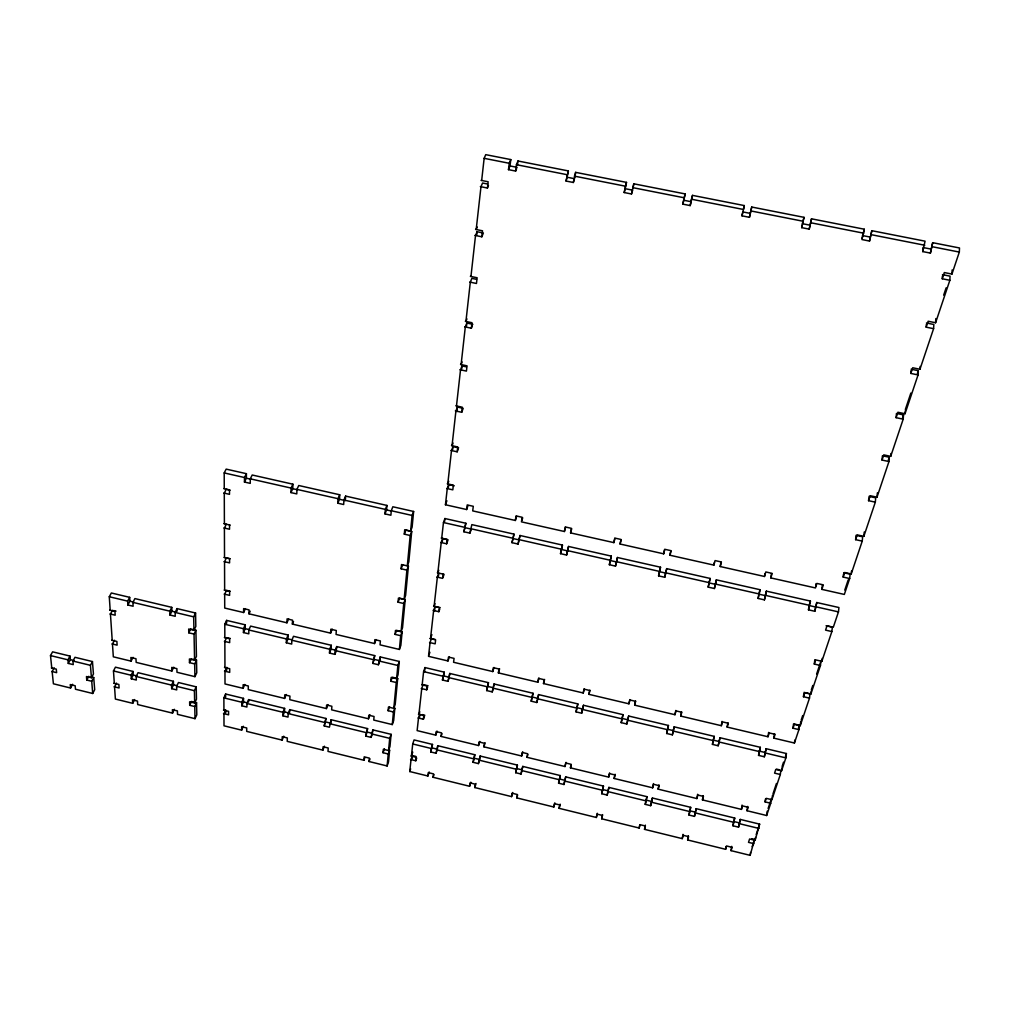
<?xml version="1.0" encoding="UTF-8"?>
<svg xmlns="http://www.w3.org/2000/svg" width="1010" height="1010" viewBox="0 0 1010 1010"><rect width="100%" height="100%" fill="white"/><g stroke="black" fill="none" stroke-linecap="round" stroke-linejoin="round"><path stroke-width="1.5" d="M225.697 712.858L225.684 709.828L223.955 713.704L224.005 725.811L241.643 730.154L241.668 726.708L246.718 727.957L246.692 731.392L282.143 740.115L283.747 736.202M372.034 734.712L371.074 737.376L365.847 736.101L367.577 728.601L331.141 719.726L329.411 727.2L324.223 725.938L325.952 718.464L289.756 709.639L288.14 713.565L288.027 717.087L282.876 715.825L284.492 711.911L284.605 708.376L248.637 699.614L246.945 703.503L246.907 707.05L241.781 705.788L241.807 702.253L243.511 698.364L225.621 694.009L223.879 697.885L223.93 710.207M226.745 670.186L226.732 667.357L224.965 671.233L225.015 683.947L243.094 688.34L243.12 684.73L248.309 685.992L248.271 689.603L284.618 698.428L286.247 694.501M335.951 651.728L334.903 654.366L329.487 653.079L331.078 649.114L331.293 645.289L293.506 636.3L291.839 640.226L291.701 644.064L286.322 642.777L288.014 638.863L288.128 635.025L250.606 626.099L248.839 629.987L248.801 633.838L243.46 632.563L243.486 628.712L245.266 624.824L226.606 620.392L224.788 624.256L224.839 637.663M230.217 591.203L226.518 590.332L224.662 594.196L224.725 608.058L243.599 612.527L243.625 608.601L249.028 609.876L248.99 613.815L286.941 622.804L288.645 618.877M404.303 534.151L405.831 530.174L411.714 531.512L410.186 535.502L404.303 534.151L404.707 529.732L410.615 531.083L412.13 527.094L413.62 511.464L392.852 506.767L391.274 510.732L390.895 515.226L384.974 513.888L386.565 509.924L386.931 505.429L345.622 496.099L343.93 500.026L343.665 504.533L337.782 503.195L339.486 499.281L339.739 494.774L298.745 485.507L296.94 489.395L296.788 493.903L290.943 492.59L292.761 488.714L292.9 484.194L252.21 475.003L250.291 478.841L250.253 483.361L244.458 482.048L244.483 477.528L246.415 473.69L226.177 469.12L224.207 472.933L224.258 488.688M241.781 705.788L243.498 701.912L243.511 698.364M243.46 632.563L245.241 628.674L245.266 624.824M244.458 482.048L246.377 478.21L246.415 473.69M248.611 701.975L248.637 699.614M282.143 740.115L282.245 736.694L287.332 737.944L287.219 741.365L322.897 750.152L324.412 746.201M282.876 715.825L282.977 712.303L284.605 708.376M284.618 698.428L284.732 694.829L289.946 696.092L289.82 699.69L326.407 708.578L327.96 704.614M286.322 642.777L286.449 638.939L288.128 635.025M286.941 622.804L287.067 618.877L292.509 620.165L292.382 624.092L330.586 633.144L332.189 629.179M290.943 492.59L291.082 488.07L292.9 484.194M289.681 711.987L289.756 709.639M822.392 585.042L821.875 589.385L844.335 594.435L849.675 578.528L843.186 577.089L844.714 572.493L851.215 573.945L862.237 541.12L855.621 539.668L857.212 534.883L863.84 536.348L875.329 502.159L868.562 500.695L870.216 495.708L876.996 497.185L888.964 461.545L882.046 460.068L883.775 454.866L890.706 456.356L903.192 419.175L896.122 417.685L897.928 412.257L905.023 413.747L918.065 374.925L910.818 373.435L912.712 367.766L919.958 369.256L933.593 328.679L926.183 327.177L928.152 321.243L935.588 322.745L949.855 280.288L942.267 278.773L944.325 272.561L951.938 274.076L959.323 252.071L959.5 247.968L932.697 242.69L930.387 253.106L922.749 251.591L923.039 247.513L930.652 249.016M951.938 274.076L952.127 269.948M949.855 280.288L950.044 276.147L942.481 274.644M322.897 750.152L323.086 746.744L328.212 747.993L328.01 751.415L363.928 760.252L364.875 757.601M324.223 725.938L325.952 718.464M942.267 278.773L942.406 276.02M326.407 708.578L326.609 704.993L331.861 706.268L331.659 709.853L368.486 718.792L369.938 714.802M329.487 653.079L329.702 649.241L331.293 645.289M330.586 633.144L330.8 629.217L336.292 630.518L336.065 634.431L374.533 643.547L376.048 639.557M337.782 503.195L338.034 498.688L339.739 494.774M935.588 322.745L935.828 318.567M331.002 722.062L331.141 719.726M334.903 654.366L335.118 650.541L336.709 646.577L374.735 655.616L372.93 663.431L378.384 664.731L379.381 662.068M336.557 649.127L336.709 646.577M345.445 499.104L345.622 496.099M933.593 328.679L933.833 324.488L926.448 322.985M930.387 253.106L932.697 242.69M926.183 327.177L926.359 324.387M919.958 369.256L920.148 366.441M918.065 374.925L918.342 370.695L911.134 369.205M922.749 251.591L925.059 241.175L871.832 230.697L869.522 241.062L861.947 239.559L864.257 229.207L811.51 218.816L809.199 229.131L801.7 227.641L802.142 225.003M910.818 373.435L911.033 370.607M905.023 413.747L905.238 410.906M903.192 419.175L903.521 414.908L897.877 413.721M363.928 760.252L364.193 756.843L369.357 758.119L369.067 761.527L387.12 765.971L388.497 761.957L389.633 749.988L388.244 753.99L387.12 765.971M365.847 736.101L367.577 728.601M368.486 718.792L368.764 715.219L374.053 716.494L373.763 720.079L392.271 724.574L393.673 720.559L394.872 707.972L393.458 711.987L392.271 724.574M372.93 663.431L374.735 655.616M374.533 643.547L374.849 639.646L380.379 640.946L380.05 644.86L399.392 649.443L400.844 645.415L402.144 631.692L396.589 630.379L395.112 634.394L400.692 635.707L399.392 649.443M384.974 513.888L385.34 509.394L386.931 505.429M896.122 417.685L896.463 413.418M371.074 737.376L372.804 729.876L391.11 734.333L389.961 746.529L388.56 750.544L383.358 749.269L383.042 752.715L388.244 753.99M888.964 461.545L889.318 457.252L883.8 456.065M890.706 456.356L890.946 453.49M372.602 732.212L372.804 729.876M378.384 664.731L380.189 656.917L399.303 661.462L398.041 674.743L396.614 678.758L391.173 677.457L390.832 681.22L396.261 682.52L393.799 708.364L388.459 707.076L388.13 710.699L393.458 711.987M379.975 659.467L380.189 656.917M882.046 460.068L882.424 455.775M875.329 502.159L875.708 497.842L868.966 496.377M876.996 497.185L877.374 492.855M395.112 634.394L395.478 630.429L401.071 631.742L402.523 627.728L405.225 599.498L399.556 598.185L398.066 602.187L403.748 603.513L401.071 631.742M398.066 602.187L398.445 598.084L404.139 599.41L405.616 595.395L408.406 566.13L401.513 564.539L401.122 568.794L406.904 570.132L404.139 599.41M388.56 750.544L389.709 738.348L391.11 734.333M396.614 678.758L397.864 665.476L399.303 661.462M410.186 535.502L407.308 565.878L408.81 561.876L411.714 531.512M410.615 531.083L412.093 515.441L413.62 511.464M863.84 536.348L864.257 532.005M868.562 500.695L868.827 497.816M390.832 681.22L392.271 677.205L397.688 678.493L395.213 704.349L393.799 708.364M862.237 541.12L862.654 536.777L856.051 535.325L855.621 539.668M849.675 578.528L850.117 574.172L843.653 572.733M851.215 573.945L851.506 571.041M843.186 577.089L843.489 574.185M774.455 733.803L773.875 738.146L794.428 743.019L798.923 729.611L793.001 728.21L794.289 724.347L800.223 725.736L809.49 698.15L803.455 696.736L804.793 692.721L810.841 694.135L820.461 665.489L814.3 664.062L815.689 659.896L821.862 661.31L831.861 631.566L825.574 630.126L827.013 625.796L833.313 627.223L838.464 611.896L838.931 607.528L816.762 602.528L814.817 611.277L808.492 609.851L808.846 606.959M429.199 771.968L427.899 776.008L409.744 771.539L411.032 759.583L412.37 755.556L412.042 758.548M411.398 756.136L412.724 743.966L414.075 739.926L432.495 744.42L430.765 751.958L436.042 753.245L436.913 750.544M831.861 631.566L832.328 627.197L826.066 625.771M422.155 684.868L423.607 671.612L424.995 667.572L444.248 672.155L442.443 680.008L447.96 681.321L448.844 678.619M419.402 718.198L419.705 715.408M424.503 671.991L424.995 667.572M410.565 759.469L415.792 760.757L416.17 757.311L410.944 756.023M441.711 538.153L443.466 522.536L444.918 518.534L465.85 523.256L463.906 531.778L469.902 533.128L471.279 529.101L465.294 527.738M468.047 505.505L466.633 509.532L445.448 504.76L447.253 488.587L448.718 484.598L454.26 485.835M456.482 405.957L460.522 369.837L462.037 365.923L466.456 366.87M470.95 276.475L475.521 235.507L477.099 231.732L483.386 233.007L481.82 236.794L474.915 235.38M481.669 180.487L484.144 158.33L485.747 154.656L510.795 159.58L509.999 165.943L508.472 169.655L515.643 171.069L516.653 168.594M869.522 241.062L871.832 230.697M434.515 611.138L434.868 608.007M438.441 576.205L438.782 573.124L437.355 577.152L434.098 606.379L435.032 603.69M442.329 541.587L442.67 538.557L448.049 539.782L446.622 543.797L440.701 542.446M444.564 521.652L444.918 518.534M448.389 487.54L448.718 484.598M452.644 449.627L452.985 446.597L458.641 447.834M456.911 411.588L457.416 407.068L463.199 408.318L461.709 412.269L455.358 410.893M461.696 368.928L462.037 365.923M466.494 326.192L466.847 323.061L472.869 324.324M476.758 234.762L477.099 231.732M418.026 717.933L423.392 719.234L423.796 715.61L418.43 714.31M421.258 688.504L426.712 689.805L427.129 686.055L421.662 684.755M820.461 665.489L820.953 661.108L816.635 673.998M821.862 661.31L822.19 658.406M433.126 610.368L438.845 611.694L439.312 607.603L433.593 606.265M443.15 574.122L442.658 578.376L436.85 577.038M446.622 543.797L447.127 539.39L441.193 538.04M450.952 450.447L457.176 451.811L457.732 446.963L451.495 445.587M461.709 412.269L462.29 407.219L455.914 405.831M464.726 326.811L471.342 328.212L471.973 322.72L465.332 321.319M481.82 236.794L482.515 230.81L475.571 229.409M480.343 186.61L487.413 188.024L488.133 181.762L481.038 180.361M809.49 698.15L810.007 693.769L803.985 692.368M810.841 694.135L811.181 691.219M814.3 664.062L814.817 659.694M862.111 238.221L864.257 229.207M427.899 776.008L428.303 772.612L433.517 773.9L433.101 777.283L469.599 786.272L470.812 782.194M430.765 751.958L432.495 744.42M800.223 725.736L800.753 721.367M814.817 611.277L816.762 602.528M419.87 714.007L418.506 718.047L417.13 730.609L435.764 735.141L436.194 731.568L441.534 732.869L441.092 736.429L478.551 745.531L479.775 741.441M442.443 680.008L444.248 672.155M815.651 586.507L816.004 583.616M798.923 729.611L799.453 725.243L793.544 723.854L793.001 728.21M803.455 696.736L803.808 693.819M436.042 753.245L437.772 745.708L474.826 754.735L473.097 762.297L478.399 763.598L479.207 760.871M431.434 638.585L430.045 642.625L428.518 656.336L447.998 660.957L448.478 657.056L454.071 658.381L453.578 662.27L492.766 671.562L494.004 667.458M463.906 531.778L465.85 523.256M466.633 509.532L467.201 504.937L473.286 506.3L472.705 510.896L515.34 520.478L516.628 516.413M508.472 169.655L509.255 163.279L510.795 159.58M437.772 745.708L437.343 749.193L432.078 747.918M808.492 609.851L810.437 601.089L766.363 591.14L764.418 599.864L758.144 598.438L758.586 595.572M794.428 743.019L794.782 740.103M447.96 681.321L449.753 673.455L488.474 682.672L486.668 690.562L492.224 691.888L493.448 687.785L487.906 686.459M449.437 675.993L449.753 673.455M469.902 533.128L471.847 524.619L513.976 534.126L512.019 542.673L518.067 544.049L520.011 535.489L562.456 545.084L560.512 553.657L566.597 555.045L568.542 546.46L611.303 556.119L609.358 564.729L615.494 566.118L616.517 561.951L610.406 560.575M515.643 171.069L516.451 164.693L517.966 160.994L568.39 170.93L566.067 181.042L573.314 182.482L574.198 179.969M517.473 164.819L517.966 160.994M747.653 806.422L747.034 810.74L766.64 815.512L770.731 803.253L765.075 801.877L766.249 798.342L771.905 799.705L780.326 774.506L774.569 773.13L775.768 769.468L781.538 770.845L785.868 757.891L786.411 753.536L766.123 748.7L764.33 756.78L758.548 755.392L760.341 747.324L719.978 737.729L718.186 745.771L712.441 744.395L713.161 740.103L718.893 741.466M780.326 774.506L780.881 770.15M781.538 770.845L781.917 767.941M770.731 803.253L771.299 798.897L768.118 808.442M771.905 799.705L772.486 795.362M766.64 815.512L767.221 811.156M765.075 801.877L765.466 798.986M731.694 846.342L731.051 850.647L750.127 855.344L754.584 839.373L751.844 838.704M753.99 843.703L748.498 842.353L749.597 838.994L755.114 840.345L755.505 837.454M755.114 840.345L759.634 824.135L740.254 819.413L738.537 827.152L733.008 825.801L733.437 822.923M750.127 855.344L750.531 852.465M764.33 756.78L766.123 748.7M727.844 722.769L727.149 727.074L768.017 736.757L768.61 732.414M758.548 755.392L760.341 747.324M469.599 786.272L470.092 782.889L475.331 784.189L474.826 787.56L511.578 796.612L512.689 792.496M473.097 762.297L474.826 754.735M703.162 795.628L702.442 799.907L741.441 809.389L742.072 805.058M738.537 827.152L740.254 819.413M478.551 745.531L479.081 741.984L484.459 743.284L483.929 746.832L521.64 755.998L522.763 751.869M486.668 690.562L488.474 682.672M478.399 763.598L480.129 756.023L517.423 765.113L515.693 772.713L521.046 774.014L522.763 766.413L560.31 775.566L558.581 783.179L563.971 784.505L565.688 776.879L603.475 786.083L601.758 793.734L607.174 795.059L607.969 791.6L646.097 800.905L645.213 804.351L650.667 805.677L652.397 798.001L690.688 807.331L688.971 815.032L694.451 816.383L696.18 808.669L734.737 818.062L733.008 825.801M480.129 756.023L479.611 759.507L474.309 758.22M492.766 671.562L493.347 667.673L498.978 669.011L498.384 672.887L537.838 682.23L538.974 678.101M512.019 542.673L513.976 534.126M515.34 520.478L516.022 515.895L522.157 517.272L521.45 521.854L564.413 531.512L565.587 527.409M566.067 181.042L568.39 170.93M764.418 599.864L766.363 591.14M821.875 589.385L823.339 584.866L816.913 583.427L815.474 587.946L770.845 577.922L771.489 573.617M492.224 691.888L494.016 683.985L533.002 693.264L531.197 701.18L536.79 702.506L537.913 698.377L532.333 697.039M493.637 686.522L494.016 683.985M688.378 835.699L687.646 839.966L725.609 849.309L726.038 846.443M518.067 544.049L520.011 535.489M573.314 182.482L575.624 172.357L626.503 182.381L624.193 192.544L631.49 193.983L632.664 190.17L625.379 188.731M574.841 177.444L575.624 172.357M720.976 562.28L720.206 566.534L764.494 576.483L764.923 573.63M758.144 598.438L760.088 589.726L716.342 579.841L714.398 588.527L708.174 587.113L710.118 578.44L666.701 568.63L664.757 577.278L658.583 575.877L659.492 571.673L665.666 573.074M809.199 229.131L811.51 218.816M718.186 745.771L719.978 737.729M801.7 227.641L804.01 217.339L751.743 207.037L749.433 217.314L741.996 215.837L742.83 211.923L750.253 213.388M681.548 711.823L680.753 716.09L721.329 725.698L722.036 721.405M712.441 744.395L714.234 736.366L674.162 726.834L672.37 734.838L666.663 733.487L668.456 725.47L628.649 716.014L627.778 719.776L622.122 718.426L622.993 714.663L583.464 705.258L581.672 713.211L576.041 711.873L577.834 703.919L538.582 694.59L536.79 702.506M658.975 784.909L658.141 789.151L696.887 798.569L697.62 794.277M694.451 816.383L696.18 808.669M511.578 796.612L512.158 793.241L517.436 794.542L516.842 797.913L553.821 807.015L554.843 802.862M515.693 772.713L517.423 765.113M521.64 755.998L522.258 752.45L527.674 753.763L527.043 757.311L565.007 766.527L566.042 762.361M531.197 701.18L533.002 693.264M688.971 815.032L690.688 807.331M521.046 774.014L522.763 766.413M537.838 682.23L538.519 678.367L544.188 679.705L543.494 683.568L583.224 692.986L584.26 688.807M560.512 553.657L562.456 545.084M564.413 531.512L565.221 526.942L571.395 528.331L570.574 532.901L613.865 542.622L614.901 538.481M624.193 192.544L626.503 182.381M645.352 825.119L644.519 829.349L682.242 838.628L682.987 834.361M538.141 697.115L538.582 694.59M566.597 555.045L568.542 546.46M631.49 193.983L633.8 183.807L685.146 193.92L682.823 204.134L690.196 205.598L692.506 195.372L744.307 205.573L743.474 209.487L691.509 199.235L690.196 205.598M633.119 187.633L633.8 183.807M714.398 588.527L716.342 579.841M708.174 587.113L710.118 578.44M670.842 551.031L669.946 555.235L713.893 565.12L714.423 562.292M635.58 700.953L634.671 705.169L674.97 714.714L675.791 710.459M672.37 734.838L674.162 726.834M666.663 733.487L668.456 725.47M615.077 774.253L614.156 778.47L652.637 787.813L653.47 783.571M650.667 805.677L652.397 798.001M645.213 804.351L646.943 796.675L608.891 787.409L608.096 790.855L602.692 789.53L603.475 786.083M646.097 800.905L646.943 796.675M553.821 807.015L554.49 803.657L559.805 804.957L559.123 808.316L596.342 817.481L597.112 814.136L602.452 815.449L601.682 818.794L639.153 828.023L640.012 824.678L645.39 826.003L644.519 829.349M558.581 783.179L560.31 775.566M639.153 828.023L639.709 825.208M565.007 766.527L565.726 762.992L571.18 764.317L570.448 767.853L608.677 777.132L609.484 773.609L614.976 774.948L614.156 778.47M576.041 711.873L577.834 703.919M563.971 784.505L564.666 781.046L602.541 790.287L601.758 793.734M565.688 776.879L564.981 780.339L559.616 779.026M583.224 692.986L584.02 689.123L589.726 690.474L588.931 694.337L628.94 703.818L629.836 699.968L635.58 701.331L634.671 705.169M609.358 564.729L611.303 556.119M613.865 542.622L614.787 538.065L621.011 539.466L620.077 544.024L663.684 553.833L664.744 549.276L671.019 550.677L669.946 555.235M682.823 204.134L685.146 193.92M581.672 713.211L582.442 709.437L622.059 718.88L621.188 722.642L626.856 723.993L627.74 720.231L667.623 729.725M583.464 705.258L582.694 709.033L577.076 707.694M615.494 566.118L617.438 557.495L660.527 567.229L659.606 571.433L616.416 561.661M616.82 560.474L617.438 557.495M749.433 217.314L751.743 207.037M664.757 577.278L666.701 568.63M663.684 553.833L664.605 549.629M626.856 723.993L628.649 716.014M628.94 703.818L629.861 699.602M608.677 777.132L609.611 772.928M621.188 722.642L622.993 714.663M601.682 818.794L602.604 814.603M607.174 795.059L608.891 787.409M596.342 817.481L597.276 813.29M658.583 575.877L660.527 567.229M741.996 215.837L744.307 205.573M559.123 808.316L560.133 804.162M570.448 767.853L571.13 765.075M588.931 694.337L589.941 690.158M620.077 544.024L621.099 539.87M691.509 199.235L692.506 195.372M652.637 787.813L653.533 784.303L659.063 785.641L658.141 789.151M804.01 217.339L802.357 223.677L809.843 225.154M674.97 714.714L675.968 710.876L681.763 712.252L680.753 716.09M713.893 565.12L715.08 560.575L721.392 561.989L720.206 566.534M527.043 757.311L527.788 754.558M516.842 797.913L517.574 795.16M543.494 683.568L544.617 679.427M570.574 532.901L571.723 528.785M682.242 838.628L683.189 835.308L688.605 836.633L687.646 839.966M713.527 738.853L714.234 736.366M696.887 798.569L697.897 795.059L703.452 796.41L702.442 799.907M760.088 589.726L758.813 594.145L765.062 595.559M721.329 725.698L722.44 721.872L728.273 723.248L727.149 727.074M764.494 576.483L765.807 571.95L772.17 573.39L770.845 577.922M483.929 746.832L485.128 742.741M474.826 787.56L476.026 783.482M498.384 672.887L499.609 668.784M521.88 520.503L522.726 517.789M734.737 818.062L733.651 821.483L739.168 822.834M725.609 849.309L726.657 845.989L732.111 847.339L731.051 850.647M433.101 777.283L433.947 774.594M741.441 809.389L742.552 805.892L748.158 807.255L747.034 810.74M809.502 604.03L810.437 601.089M768.017 736.757L769.229 732.944L775.112 734.333L773.875 738.146M441.092 736.429L441.963 733.727M435.764 735.141L437.065 731.089M447.998 660.957L449.336 656.891M415.792 760.757L416.675 758.068M409.744 771.539L410.628 768.85M752.172 846.658L754.584 839.373M756.2 834.525L759.634 824.135M423.392 719.234L424.743 715.194L422.306 714.6M411.853 754.798L412.749 752.109M772.978 793.873L776.438 783.495M782.106 766.489L783.545 762.171M785.464 756.414L786.411 753.536M419.806 711.734L418.91 714.423L421.738 688.618L423.114 684.578L428.076 685.765M798.456 728.223L799.453 725.243M801.246 719.915L802.697 715.56M811.358 689.754L812.797 685.462M844.777 590.08L848.173 579.955M888.32 460.219L889.318 457.252M902.523 417.875L903.521 414.908M905.339 409.479L910.843 393.079M917.345 373.675L918.342 370.695M943.668 295.16L946.13 287.85M426.712 689.805L427.621 687.116M428.972 654.985L429.894 652.296M438.845 611.694L439.767 609.005M431.876 634.634L430.487 638.673L433.644 610.482L435.045 606.442L440.234 607.654M383.042 752.715L384.444 748.713M443.125 577.026L444.072 574.337L437.317 572.784M388.13 710.699L389.544 706.684M438.782 570.208L437.835 572.897L441.219 542.572L442.67 538.557M396.261 682.52L397.688 678.493M369.067 761.527L370.013 758.864M400.692 635.707L402.144 631.692M445.448 504.76L446.9 500.771M403.748 603.513L405.225 599.498M448.756 481.252L447.771 483.916L451.495 450.561L452.985 446.597M457.176 451.811L458.149 449.16M406.904 570.132L408.406 566.13M453.035 443.062L452.038 445.7L455.914 411.007L457.416 407.068M401.122 568.794L402.637 564.805M462.125 361.971L461.103 364.572L465.307 326.937L466.847 323.061M471.342 328.212L472.364 325.624M466.948 318.87L465.926 321.445L470.306 282.207L471.859 278.369L476.48 279.328M477.238 227.023L476.19 229.535L480.975 186.736L482.565 183.025L487.704 184.047M487.413 188.024L488.474 185.537M292.382 624.092L293.506 621.466M241.643 730.154L243.322 726.266M243.094 688.34L244.811 684.452M248.99 613.815L250.19 611.214M195.018 718.665L196.798 714.827L196.546 702.695L191.509 701.458L189.716 705.308L194.753 706.545L195.018 718.665L177.507 714.36L177.406 710.901L172.394 709.677L172.521 713.123L137.676 704.551L137.486 701.091L132.512 699.867L132.714 703.326L115.38 699.059L114.547 686.876L116.504 683.088M243.599 612.527L245.392 608.651M189.716 705.308L189.627 701.811L194.677 703.048L196.47 699.198L196.218 686.85L178.467 682.52L176.624 686.346L176.737 689.906L171.662 688.668L171.548 685.108L173.404 681.283L138.067 672.673L136.135 676.473L136.325 680.033L131.3 678.796L131.098 675.236L133.03 671.448L115.443 667.168L113.473 670.943L114.319 683.353M226.657 637.588L224.851 641.451L224.952 667.572M194.753 706.545L196.546 702.695M194.677 703.048L194.412 690.688L196.218 686.85M114.471 640.239L112.463 644.026L113.322 656.816L131.085 661.133L130.871 657.497L135.971 658.735L136.173 662.371L171.877 671.044L171.75 667.421L176.876 668.658L176.99 672.281L194.93 676.649L196.761 672.799L196.495 660.06L192.632 659.126M172.521 713.123L174.339 709.298M194.589 660.237L196.432 656.386L195.902 630.227L190.663 628.977L188.782 632.816L194.034 634.078L194.589 660.237L189.413 658.975L189.501 662.661L194.665 663.911L194.93 676.649M194.665 663.911L196.495 660.06M189.501 662.661L191.344 658.81M171.662 688.668L173.518 684.831L173.404 681.283M194.034 634.078L195.902 630.227M226.429 557.861L224.548 561.712L224.649 590.206M171.877 671.044L173.745 667.219M188.782 632.816L188.693 629.015L193.958 630.278L195.826 626.427L195.561 613.007L177.04 608.601L175.121 612.426L175.235 616.289L169.958 615.027L169.819 611.164L171.763 607.351L134.923 598.589L132.903 602.377L133.118 606.24L127.866 604.99L127.651 601.127L129.671 597.339L111.353 592.984L109.282 596.746L110.191 610.242M193.958 630.278L193.667 616.845L195.561 613.007M226.328 524.215L224.409 528.053L224.523 557.57M132.714 703.326L134.62 699.539M169.958 615.027L171.889 611.202L171.763 607.351M131.3 678.796L133.232 675.008L133.03 671.448M131.085 661.133L133.042 657.346M54.224 667.837L52.141 671.562L53.404 683.795L70.561 688.025L70.245 684.553L75.169 685.765L75.472 689.237L92.705 693.479L94.688 689.716L93.715 677.508L91.241 676.902M92.705 693.479L91.721 681.27L86.759 680.058L86.469 676.536L91.43 677.748L93.438 673.986L92.453 661.563L74.992 657.308L72.935 661.045L73.25 664.618L68.276 663.406L67.935 659.833L70.006 656.083L52.596 651.841L50.5 655.578L51.775 668.039M91.721 681.27L93.715 677.508M86.759 680.058L88.766 676.296M127.866 604.99L129.899 601.202L129.671 597.339M91.43 677.748L90.433 665.325L92.453 661.563M70.561 688.025L72.594 684.288M112.489 610.28L110.444 614.055L112.211 640.327M68.276 663.406L70.334 659.669L70.006 656.083M484.144 158.33L509.255 163.279M516.451 164.693L567.027 174.68M574.286 176.106L625.316 186.168M632.639 187.62L684.123 197.771M750.922 210.951L803.354 221.304M810.878 222.781L863.79 233.222M871.378 234.711L924.769 245.253M932.432 246.768L959.323 252.071M509.999 165.943L517.158 167.357M567.431 177.293L574.652 178.72M683.846 200.27L691.193 201.722M862.426 235.545L869.976 237.034M470.344 276.349L477.124 277.75L476.467 283.482L469.713 282.08M460.535 364.446L467.024 365.835L466.431 371.099L459.941 369.71M447.228 483.79L453.351 485.166L452.808 489.837L446.71 488.474M224.207 472.933L244.483 477.528M250.291 478.841L291.082 488.07M296.94 489.395L338.034 498.688M343.93 500.026L385.34 509.394M391.274 510.732L412.093 515.441M443.466 522.536L464.448 527.283M470.458 528.647L512.689 538.204M518.749 539.567L561.295 549.2M567.393 550.576L610.267 560.272M665.805 572.834L709.323 582.682M715.572 584.096L759.419 594.019M765.706 595.433L809.906 605.432M816.244 606.871L838.464 611.896M246.377 478.21L250.707 479.195M292.761 488.714L297.129 489.698M339.486 499.281L345.357 500.606M386.565 509.924L390.996 510.934M513.307 538.608L519.329 539.971M561.674 549.541L567.746 550.917M708.969 582.871L715.168 584.272M809.035 605.508L815.335 606.934M223.753 488.575L229.497 489.888L229.497 494.332L223.778 493.031M230.141 490.203L226.227 489.32L224.283 493.145L224.397 523.761M223.892 523.647L230.166 525.099M223.917 527.94L229.535 529.24L229.535 524.935M227.679 558.151L230.192 558.745M224.031 557.457L229.573 558.745L229.573 562.886L224.056 561.598M432.709 638.888L435.259 639.481M224.169 590.092L229.611 591.368L229.611 595.37L224.182 594.082M429.995 638.56L435.613 639.873L435.159 643.837L429.553 642.511M129.899 601.202L133.825 602.137M171.889 611.202L175.841 612.148M245.241 628.674L249.23 629.621M288.014 638.863L292.029 639.822M331.078 649.114L336.481 650.402M374.432 659.442L379.874 660.729M443.781 675.955L449.286 677.268M667.484 729.233L673.178 730.583M759.167 751.061L764.936 752.437M109.282 596.746L127.651 601.127M132.903 602.377L169.819 611.164M175.121 612.426L193.667 616.845M224.788 624.256L243.486 628.712M248.839 629.987L286.449 638.939M291.839 640.226L329.702 649.241M335.118 650.541L373.245 659.618M378.712 660.919L397.864 665.476M423.607 671.612L442.91 676.208M448.427 677.521L487.224 686.762M492.792 688.088L531.866 697.392M537.459 698.731L576.798 708.098M673.342 731.089L713.514 740.658M719.272 742.034L759.735 751.667M765.529 753.043L785.868 757.891M113.675 610.558L116.036 611.126M227.856 637.878L230.255 638.446M776.576 769.128L779.442 769.809M109.736 610.128L114.938 611.366L115.178 615.191L109.989 613.941M224.371 637.55L229.661 638.825L229.674 642.612L224.384 641.35M111.756 640.226L116.882 641.451L117.122 645.15L112.009 643.913M224.485 667.458L229.699 668.708L229.699 672.382L224.51 671.12M70.334 659.669L74.058 660.578M133.232 675.008L136.994 675.93M173.518 684.831L177.305 685.765M243.498 701.912L247.324 702.846M284.492 711.911L289.643 713.161M325.763 721.973L330.939 723.236M367.299 732.111L372.513 733.374M516.83 768.585L522.157 769.885M646.059 800.109L651.5 801.435M689.716 810.765L695.183 812.103M50.5 655.578L67.935 659.833M72.935 661.045L90.433 665.325M113.473 670.943L131.098 675.236M136.135 676.473L171.548 685.108M176.624 686.346L194.412 690.688M223.879 697.885L241.807 702.253M246.945 703.503L282.977 712.303M288.14 713.565L324.425 722.415M329.613 723.678L366.125 732.591M371.364 733.866L389.709 738.348M412.724 743.966L431.194 748.473M436.471 749.761L473.602 758.813M478.929 760.113L516.299 769.241M521.652 770.542L559.275 779.72M651.564 802.243L689.944 811.611M695.448 812.949L734.081 822.38M739.623 823.731L759.053 828.465M413.557 755.846L415.931 756.427M51.346 667.926L56.282 669.138L56.636 672.66L51.712 671.461M113.877 683.252L118.864 684.464L119.092 687.987L114.117 686.762M223.488 710.106L228.563 711.343L228.576 714.84L223.5 713.59M177.04 608.601L177.116 611.176M226.606 620.392L226.606 623.372M225.621 694.009L225.634 697.089"/></g></svg>
